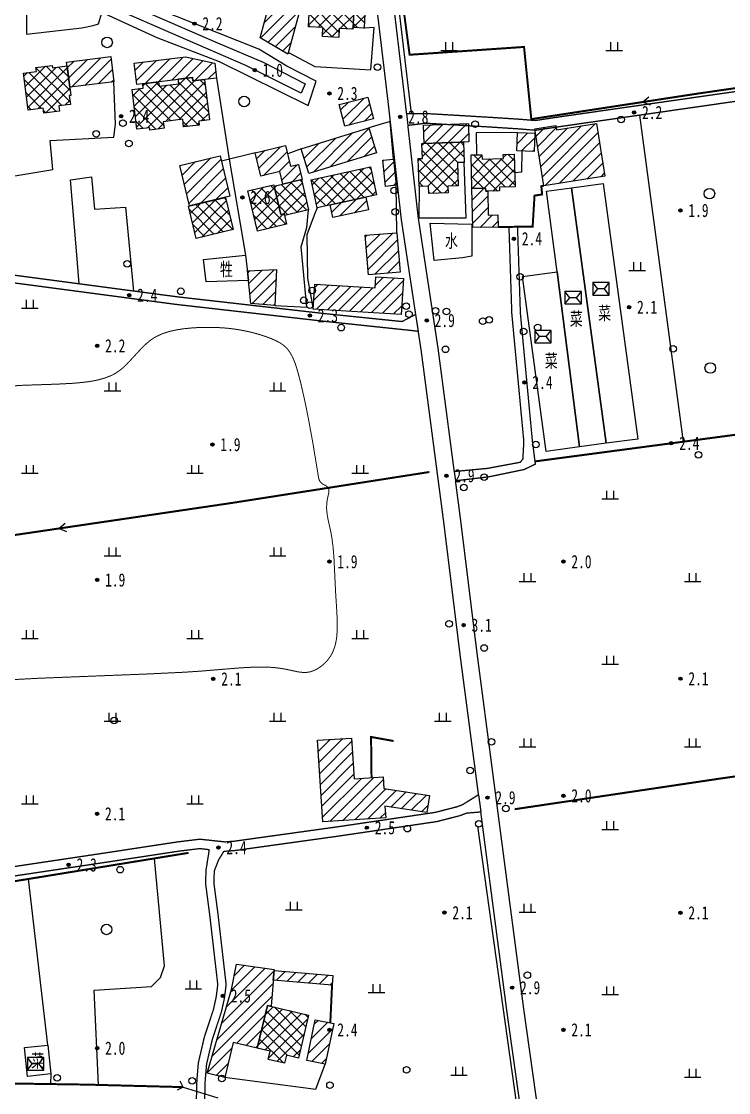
# Model space of a CAD drawing. Header units: metres. Extents: x 494039 to 619385, y 3351420 to 3402703.
# Drawn here: x 586684.4 to 586898.5, y 3394065.3 to 3394389.4 of the extents above; entities that cross this region are included whole.
import ezdxf
from ezdxf.enums import TextEntityAlignment as Align

# ---------------------------------------------------------------- set-up
doc = ezdxf.new("R2010")
doc.units = ezdxf.units.M
for name, pattern in [('2180', [0]), ('2430', [0]), ('2450', [0]), ('4410a', [0]), ('4430', [0]), ('8521', [0]), ('8522', [0]), ('9376', [0]), ('9610', [0])]:
    doc.linetypes.add(name, pattern=pattern)
for name, color, linetype in [('210100', 130, 'Continuous'), ('220200', 130, 'Continuous'), ('220900', 130, '2180'), ('261000', 141, 'Continuous'), ('261301', 141, 'Continuous'), ('310300', 8, 'Continuous'), ('310500', 8, 'Continuous'), ('330200', 8, 'Continuous'), ('330400', 8, 'Continuous'), ('380201', 8, '2430'), ('380202', 8, '2450'), ('420500', 8, 'Continuous'), ('440100', 8, 'Continuous'), ('440300', 8, '4430'), ('510301', 8, 'Continuous'), ('720100', 8, 'Continuous'), ('760201', 8, '8521'), ('760202', 8, '8522'), ('810100', 8, '9610'), ('810302', 8, 'Continuous'), ('810501', 8, 'Continuous'), ('810510', 8, 'Continuous')]:
    doc.layers.add(name, color=color, linetype=linetype)
doc.layers.add('710101', color=8, linetype='Continuous', lineweight=0)
pattern_1 = [(45, (0, 0), (-1.767766953, 1.767766953), []), (135, (0, 0), (-1.767766953, -1.767766953), [])]
pattern_2 = [(45, (0, 0), (-1.767766953, 1.767766953), [])]

# ---------------------------------------------------------------- blocks, each defined once
blk = doc.blocks.new('gc170')
at = {"linetype": 'Continuous'}
blk.add_circle((0, 0), 0.5, dxfattribs=at)
blk = doc.blocks.new('gu')
at = {"flags": 128}
for points in [[(3.75, 0), (-3.75, 0)], [(2.71, -0.6), (3.75, 0), (3.75, 0), (2.71, 0.6)]]:
    blk.add_lwpolyline(points, dxfattribs=at)
blk = doc.blocks.new('p_point')
for radius in [0.25, 0.2, 0.15, 0.1, 0.05]:
    blk.add_circle((0, 0), radius)
blk.add_point((0, 0))
blk = doc.blocks.new('vm')
at = {"linetype": 'Continuous'}
for p, q in [((1.25, 0), (-1.25, 0)), ((-0.5, 0), (-0.5, 1.3)), ((0.5, 1.3), (0.5, 0))]:
    blk.add_line(p, q, dxfattribs=at)
blk = doc.blocks.new('v1')
blk.add_circle((0, 0), 0.8)
blk = doc.blocks.new('mf')
for p, q in [((1.25, 0.95), (-1.25, 0.95)), ((-1.25, 0.95), (-1.25, -0.95)), ((0.5, 0), (-0.5, 0)), ((1.25, -0.95), (1.25, 0.95)), ((-1.25, -0.95), (1.25, -0.95))]:
    blk.add_line(p, q)
at = {"flags": 128}
for points in [[(-1.25, -0.95), (-0.5, 0), (-1.25, 0.95)], [(1.25, -0.95), (0.5, 0), (1.25, 0.95)]]:
    blk.add_lwpolyline(points, dxfattribs=at)
blk = doc.blocks.new('1-3&1-4')
at = {"layer": '310300', "linetype": 'Continuous'}
h = blk.add_hatch(dxfattribs=at)
h.set_pattern_fill('ANSI31', color=8, scale=20, style=0)
h.set_pattern_definition(pattern_2)
h.paths.add_polyline_path([(586765.102, 3394379.5157), (586756.727, 3394384.4827), (586759.354, 3394394.191), (586760.9978, 3394393.7462), (586761.2465, 3394400.0512), (586766.2265, 3394399.8547), (586765.9329, 3394392.4108), (586768.41, 3394391.7405)])
h = blk.add_hatch(dxfattribs=at)
h.set_pattern_fill('ANSI31', color=8, scale=20, style=0)
h.set_pattern_definition(pattern_2)
h.paths.add_polyline_path([(586698.0793, 3394377.1324), (586711.4572, 3394378.833), (586712.4265, 3394371.2076), (586699.0487, 3394369.507)])
h = blk.add_hatch(dxfattribs=at)
h.set_pattern_fill('ANSI31', color=8, scale=20, style=0)
h.set_pattern_definition(pattern_2)
h.paths.add_polyline_path([(586719.3696, 3394370.3427), (586718.5779, 3394376.7809), (586734.0792, 3394378.6872), (586742.9178, 3394376.7791), (586743.4697, 3394372.2911), (586736.3284, 3394371.4129), (586736.2054, 3394372.4131)])
h = blk.add_hatch(dxfattribs=at)
h.set_pattern_fill('ANSI31', color=8, scale=20, style=0)
h.set_pattern_definition(pattern_2)
h.paths.add_polyline_path([(586789.2685, 3394366.5438), (586790.976, 3394359.9928), (586782.3049, 3394357.7327), (586780.5974, 3394364.2836)])
h = blk.add_hatch(dxfattribs=at)
h.set_pattern_fill('ANSI31', color=8, scale=20, style=0)
h.set_pattern_definition(pattern_2)
h.paths.add_polyline_path([(586789.5686, 3394357.1894), (586791.8779, 3394349.6993), (586771.4521, 3394343.4018), (586769.1428, 3394350.892)])
h = blk.add_hatch(dxfattribs=at)
h.set_pattern_fill('ANSI31', color=8, scale=20, style=0)
h.set_pattern_definition(pattern_2)
h.paths.add_polyline_path([(586806.3214, 3394352.5027), (586806.1305, 3394358.0846), (586819.7156, 3394358.5494), (586819.9066, 3394352.9675)])
h = blk.add_hatch(dxfattribs=at)
h.set_pattern_fill('ANSI31', color=8, scale=20, style=0)
h.set_pattern_definition(pattern_2)
h.paths.add_polyline_path([(586839.8541, 3394355.6652), (586839.6654, 3394350.057), (586834.3782, 3394350.2349), (586834.5669, 3394355.8431)])
h = blk.add_hatch(dxfattribs=at)
h.set_pattern_fill('ANSI31', color=8, scale=20, style=0)
h.set_pattern_definition(pattern_2)
h.paths.add_polyline_path([(586842.5804, 3394339.7178), (586839.8921, 3394356.9464), (586846.2425, 3394357.9373), (586846.441, 3394356.6652), (586858.5178, 3394358.5497), (586861.0077, 3394342.5931)])
h = blk.add_hatch(dxfattribs=at)
h.set_pattern_fill('ANSI31', color=8, scale=20, style=0)
h.set_pattern_definition(pattern_2)
h.paths.add_polyline_path([(586763.5479, 3394340.236), (586762.6489, 3394344.0119), (586756.8572, 3394342.6328), (586755.1727, 3394349.7071), (586764.4091, 3394351.9064), (586765.9122, 3394345.594), (586768.3004, 3394346.1627), (586769.3809, 3394341.6249)])
h = blk.add_hatch(dxfattribs=at)
h.set_pattern_fill('ANSI31', color=8, scale=20, style=0)
h.set_pattern_definition(pattern_2)
h.paths.add_polyline_path([(586735.279, 3394333.5827), (586732.3313, 3394345.8587), (586744.5567, 3394348.7942), (586747.5044, 3394336.5183)])
h = blk.add_hatch(dxfattribs=at)
h.set_pattern_fill('ANSI31', color=8, scale=20, style=0)
h.set_pattern_definition(pattern_2)
h.paths.add_polyline_path([(586797.8353, 3394339.8387), (586794.6005, 3394339.5064), (586793.7856, 3394347.4399), (586797.0203, 3394347.7722)])
h = blk.add_hatch(dxfattribs=at)
h.set_pattern_fill('ANSI31', color=8, scale=20, style=0)
h.set_pattern_definition(pattern_2)
h.paths.add_polyline_path([(586788.7082, 3394336.2532), (586789.5244, 3394332.466), (586778.7404, 3394330.1417), (586777.9241, 3394333.9289)])
h = blk.add_hatch(dxfattribs=at)
h.set_pattern_fill('ANSI31', color=8, scale=20, style=0)
h.set_pattern_definition(pattern_2)
h.paths.add_polyline_path([(586824.9463, 3394338.9501), (586824.9685, 3394338.0231), (586825.5873, 3394338.038), (586825.7601, 3394330.8429), (586828.6838, 3394330.9131), (586828.7724, 3394327.2246), (586821.0883, 3394327.04), (586820.8045, 3394338.8506)])
h = blk.add_hatch(dxfattribs=at)
h.set_pattern_fill('ANSI31', color=8, scale=20, style=0)
h.set_pattern_definition(pattern_2)
h.paths.add_polyline_path([(586799.0688, 3394313.5669), (586789.4815, 3394312.7915), (586788.5156, 3394324.7343), (586798.1029, 3394325.5098)])
h = blk.add_hatch(dxfattribs=at)
h.set_pattern_fill('ANSI31', color=8, scale=20, style=0)
h.set_pattern_definition(pattern_2)
h.paths.add_polyline_path([(586752.8179, 3394313.914), (586761.5995, 3394314.3322), (586761.133, 3394303.4588), (586753.884, 3394304.0679)])
h = blk.add_hatch(dxfattribs=at)
h.set_pattern_fill('ANSI31', color=8, scale=20, style=0)
h.set_pattern_definition(pattern_2)
h.paths.add_polyline_path([(586772.7657, 3394302.372), (586773.2167, 3394309.881), (586791.4656, 3394308.785), (586791.6668, 3394312.1343), (586800.0581, 3394311.6303), (586799.4059, 3394300.772)])
h = blk.add_hatch(dxfattribs=at)
h.set_pattern_fill('ANSI31', color=8, scale=20, style=0)
h.set_pattern_definition(pattern_2)
h.paths.add_polyline_path([(586774.0663, 3394171.8938), (586784.3486, 3394172.5506), (586785.1366, 3394160.2129), (586793.915, 3394160.7736), (586794.1385, 3394157.2752), (586807.9546, 3394155.1847), (586807.1671, 3394149.9803), (586794.4818, 3394151.8997), (586794.7062, 3394148.3872), (586775.6456, 3394147.1698)])
h = blk.add_hatch(dxfattribs=at)
h.set_pattern_fill('ANSI31', color=8, scale=20, style=0)
h.set_pattern_definition(pattern_2)
h.paths.add_polyline_path([(586758.8803, 3394091.6569), (586755.8034, 3394078.6931), (586748.5319, 3394080.4189), (586746.0229, 3394069.8478), (586740.6079, 3394071.133), (586748.0462, 3394096.4823), (586749.5624, 3394104.1164), (586760.9366, 3394102.5246), (586759.9989, 3394091.3914)])
h = blk.add_hatch(dxfattribs=at)
h.set_pattern_fill('ANSI31', color=8, scale=20, style=0)
h.set_pattern_definition(pattern_2)
h.paths.add_polyline_path([(586760.9099, 3394102.2085), (586778.7086, 3394100.7094), (586778.459, 3394097.7464), (586760.6604, 3394099.2455)])
h = blk.add_hatch(dxfattribs=at)
h.set_pattern_fill('ANSI31', color=8, scale=20, style=0)
h.set_pattern_definition(pattern_2)
h.paths.add_polyline_path([(586776.4154, 3394073.8545), (586770.7817, 3394075.0133), (586773.3119, 3394087.3148), (586778.9457, 3394086.156)])
at = {"layer": '310500', "linetype": 'Continuous'}
h = blk.add_hatch(dxfattribs=at)
h.set_pattern_fill('ANSI37', color=8, scale=20, style=0)
h.set_pattern_definition(pattern_1)
h.paths.add_polyline_path([(586780.6158, 3394387.3324), (586780.4648, 3394384.5612), (586775.5244, 3394384.8304), (586775.6754, 3394387.6016), (586771.295, 3394387.8402), (586771.8514, 3394398.0517), (586775.4415, 3394397.8561), (586775.5225, 3394399.3425), (586781.4476, 3394399.0196), (586781.3568, 3394397.3538), (586785.3241, 3394397.1376), (586784.7774, 3394387.1056)])
h = blk.add_hatch(dxfattribs=at)
h.set_pattern_fill('ANSI37', color=8, scale=20, style=0)
h.set_pattern_definition(pattern_1)
h.paths.add_polyline_path([(586785.3059, 3394396.8043), (586788.6287, 3394396.6233), (586788.1267, 3394387.4099), (586784.8039, 3394387.591)])
h = blk.add_hatch(dxfattribs=at)
h.set_pattern_fill('ANSI37', color=8, scale=20, style=0)
h.set_pattern_definition(pattern_1)
h.paths.add_polyline_path([(586699.3602, 3394367.0568), (586698.8951, 3394366.9977), (586699.2322, 3394364.346), (586695.7683, 3394363.9057), (586695.972, 3394362.3032), (586691.1906, 3394361.6954), (586691.0041, 3394363.1626), (586686.4606, 3394362.585), (586685.0329, 3394373.8159), (586688.94, 3394374.3125), (586688.7895, 3394375.4966), (586693.6784, 3394376.118), (586693.77, 3394375.3972), (586698.2279, 3394375.9639)])
h = blk.add_hatch(dxfattribs=at)
h.set_pattern_fill('ANSI37', color=8, scale=20, style=0)
h.set_pattern_definition(pattern_1)
h.paths.add_polyline_path([(586721.2778, 3394369.2641), (586721.1187, 3394370.5578), (586725.9527, 3394371.1523), (586726.1118, 3394369.8586), (586732.0692, 3394370.5912), (586731.8925, 3394372.0274), (586736.1879, 3394372.5556), (586736.3284, 3394371.4129), (586739.8418, 3394371.845), (586741.341, 3394359.6546), (586738.0777, 3394359.2533), (586738.2232, 3394358.0703), (586733.5211, 3394357.492), (586733.236, 3394359.8102), (586727.3714, 3394359.089), (586727.6166, 3394357.0955), (586723.3306, 3394356.5685), (586723.2423, 3394357.2858), (586719.3971, 3394356.8129), (586717.9167, 3394368.8508)])
h = blk.add_hatch(dxfattribs=at)
h.set_pattern_fill('ANSI37', color=8, scale=20, style=0)
h.set_pattern_definition(pattern_1)
h.paths.add_polyline_path([(586818.2612, 3394352.9112), (586818.4714, 3394346.7659), (586816.4225, 3394346.6958), (586816.6611, 3394339.7208), (586813.548, 3394339.6143), (586813.6175, 3394337.581), (586807.7432, 3394337.38), (586807.6683, 3394339.5702), (586804.8355, 3394339.4733), (586804.5467, 3394347.9131), (586805.8271, 3394347.9569), (586805.6724, 3394352.4805)])
h = blk.add_hatch(dxfattribs=at)
h.set_pattern_fill('ANSI37', color=8, scale=20, style=0)
h.set_pattern_definition(pattern_1)
h.paths.add_polyline_path([(586823.8216, 3394349.1136), (586823.8535, 3394347.7873), (586830.3144, 3394347.9425), (586830.2843, 3394349.1934), (586833.6137, 3394349.2733), (586833.851, 3394339.3977), (586829.1138, 3394339.2839), (586829.1417, 3394338.1233), (586824.9685, 3394338.0231), (586824.9463, 3394338.9501), (586820.8045, 3394338.8506), (586820.5599, 3394349.0352)])
h = blk.add_hatch(dxfattribs=at)
h.set_pattern_fill('ANSI37', color=8, scale=20, style=0)
h.set_pattern_definition(pattern_1)
h.paths.add_polyline_path([(586773.946, 3394333.0715), (586772.1227, 3394341.531), (586790.078, 3394345.4009), (586791.9013, 3394336.9414)])
h = blk.add_hatch(dxfattribs=at)
h.set_pattern_fill('ANSI37', color=8, scale=20, style=0)
h.set_pattern_definition(pattern_1)
h.paths.add_polyline_path([(586755.8761, 3394326.014), (586752.981, 3394338.1726), (586760.8051, 3394340.0357), (586762.9558, 3394331.0033), (586763.9471, 3394331.2394), (586764.6915, 3394328.1131)])
h = blk.add_hatch(dxfattribs=at)
h.set_pattern_fill('ANSI37', color=8, scale=20, style=0)
h.set_pattern_definition(pattern_1)
h.paths.add_polyline_path([(586760.9071, 3394339.6072), (586769.18, 3394341.5771), (586771.3592, 3394332.4253), (586764.0776, 3394330.6915), (586763.9471, 3394331.2394), (586762.9558, 3394331.0033)])
h = blk.add_hatch(dxfattribs=at)
h.set_pattern_fill('ANSI37', color=8, scale=20, style=0)
h.set_pattern_definition(pattern_1)
h.paths.add_polyline_path([(586737.3423, 3394323.7822), (586735.0048, 3394333.5169), (586746.182, 3394336.2007), (586748.5195, 3394326.466)])
h = blk.add_hatch(dxfattribs=at)
h.set_pattern_fill('ANSI37', color=8, scale=20, style=0)
h.set_pattern_definition(pattern_1)
h.paths.add_polyline_path([(586771.3423, 3394088.6991), (586768.2631, 3394075.7255), (586764.6165, 3394076.591), (586764.0359, 3394074.145), (586759.1278, 3394075.3099), (586759.7107, 3394077.7657), (586755.8034, 3394078.6931), (586758.8803, 3394091.6569)])
at = {"layer": '210100', "color": 141, "linetype": 'Continuous', "flags": 128}
blk.add_lwpolyline([(586712.5467, 3394396.565), (586743.8053, 3394383.0009), (586757.6313, 3394377.095), (586770.3293, 3394370.5477), (586769.0797, 3394367.7666), (586752.3026, 3394376.0591), (586731.8947, 3394384.9377), (586705.258, 3394396.7217)], dxfattribs=at)
at = {"layer": '220200', "color": 141, "linetype": 'Continuous', "const_width": 0.6, "flags": 128}
for points in [[(586986.2153, 3394468.8044), (586935.7761, 3394466.1656), (586935.4152, 3394467.2699), (586901.101, 3394462.0453), (586868.533, 3394457.974), (586831.6288, 3394452.8529), (586792.9299, 3394447.2035), (586801.9334, 3394379.3484), (586836.5721, 3394381.7162), (586838.782, 3394359.8741), (586888.9199, 3394367.5607), (586940.5758, 3394375.0655), (586996.2717, 3394383.0744)], [(586807.9192, 3394253.0767), (586748.1738, 3394243.7183), (586669.4096, 3394232.091), (586582.5799, 3394219.3428), (586573.8497, 3394217.9888), (586570.8367, 3394216.4315), (586495.6121, 3394205.2203)], [(586833.726, 3394151.0193), (586894.055, 3394160.0169), (587023.6185, 3394178.7493)], [(586529.4843, 3394105.8028), (586566.1211, 3394111.2182), (586658.8253, 3394125.3912), (586735.0058, 3394137.8198)], [(586516.7115, 3394035.3716), (586520.7204, 3394032.0768), (586524.9477, 3394031.16), (586532.6776, 3394031.4276), (586547.1479, 3394034.5243), (586554.982, 3394038.1394), (586563.2795, 3394044.741), (586573.6625, 3394058.208), (586582.0444, 3394068.6003), (586583.9923, 3394069.6335), (586586.9934, 3394069.73), (586644.9478, 3394068.5476), (586704.029, 3394067.6809), (586733.3777, 3394066.9202)]]:
    blk.add_lwpolyline(points, dxfattribs=at)
at = {"layer": '220900', "color": 141, "linetype": 'Continuous'}
for q in [(586732.4438, 3394068.6888), (586731.6091, 3394065.9863)]:
    blk.add_line((586733.3777, 3394066.9202), q, dxfattribs=at)
at = {"layer": '220900', "color": 141, "linetype": '2180', "elevation": 2.5616, "flags": 128}
blk.add_lwpolyline([(586733.3777, 3394066.9202), (586743.9141, 3394063.6657)], dxfattribs=at)
at = {"layer": '261000', "color": 141, "linetype": 'Continuous', "flags": 128}
blk.add_lwpolyline([(586808.117, 3394328.4235), (586820.7678, 3394328.0942), (586820.7596, 3394318.3702), (586817.9629, 3394317.8608), (586809.3593, 3394317.0532)], close=True, dxfattribs=at)
at = {"layer": '310300', "color": 8, "linetype": 'Continuous', "flags": 128}
for points in [[(586765.102, 3394379.5157), (586756.727, 3394384.4827), (586759.354, 3394394.191), (586760.9978, 3394393.7462), (586761.2465, 3394400.0512), (586766.2265, 3394399.8547), (586765.9329, 3394392.4108), (586768.41, 3394391.7405)], [(586698.0793, 3394377.1324), (586711.4572, 3394378.833), (586712.4265, 3394371.2076), (586699.0487, 3394369.507)], [(586719.3696, 3394370.3427), (586718.5779, 3394376.7809), (586734.0792, 3394378.6872), (586742.9178, 3394376.7791), (586743.4697, 3394372.2911), (586736.3284, 3394371.4129), (586736.2054, 3394372.4131)], [(586842.5804, 3394339.7178), (586839.8921, 3394356.9464), (586846.2425, 3394357.9373), (586846.441, 3394356.6652), (586858.5178, 3394358.5497), (586861.0077, 3394342.5931)], [(586763.5479, 3394340.236), (586762.6489, 3394344.0119), (586756.8572, 3394342.6328), (586755.1727, 3394349.7071), (586764.4091, 3394351.9064), (586765.9122, 3394345.594), (586768.3004, 3394346.1627), (586769.3809, 3394341.6249)], [(586735.279, 3394333.5827), (586732.3313, 3394345.8587), (586744.5567, 3394348.7942), (586747.5044, 3394336.5183)], [(586797.8353, 3394339.8387), (586794.6005, 3394339.5064), (586793.7856, 3394347.4399), (586797.0203, 3394347.7722)], [(586788.7082, 3394336.2532), (586789.5244, 3394332.466), (586778.7404, 3394330.1417), (586777.9241, 3394333.9289)], [(586799.0688, 3394313.5669), (586789.4815, 3394312.7915), (586788.5156, 3394324.7343), (586798.1029, 3394325.5098)], [(586752.8179, 3394313.914), (586761.5995, 3394314.3322), (586761.133, 3394303.4588), (586753.884, 3394304.0679)], [(586772.7657, 3394302.372), (586773.2167, 3394309.881), (586791.4656, 3394308.785), (586791.6668, 3394312.1343), (586800.0581, 3394311.6303), (586799.4059, 3394300.772)], [(586758.8803, 3394091.6569), (586755.8034, 3394078.6931), (586748.5319, 3394080.4189), (586746.0229, 3394069.8478), (586740.6079, 3394071.133), (586748.0462, 3394096.4823), (586749.5624, 3394104.1164), (586760.9366, 3394102.5246), (586759.9989, 3394091.3914)], [(586760.9099, 3394102.2085), (586778.7086, 3394100.7094), (586778.459, 3394097.7464), (586760.6604, 3394099.2455)]]:
    blk.add_lwpolyline(points, close=True, dxfattribs=at)
for points, elevation in [([(586789.2685, 3394366.5438), (586790.976, 3394359.9928), (586782.3049, 3394357.7327), (586780.5974, 3394364.2836)], 5.1599), ([(586789.5686, 3394357.1894), (586791.8779, 3394349.6993), (586771.4521, 3394343.4018), (586769.1428, 3394350.892)], 5.3385), ([(586806.3214, 3394352.5027), (586806.1305, 3394358.0846), (586819.7156, 3394358.5494), (586819.9066, 3394352.9675)], 5.3647), ([(586839.8541, 3394355.6652), (586839.6654, 3394350.057), (586834.3782, 3394350.2349), (586834.5669, 3394355.8431)], 5.6147), ([(586824.9463, 3394338.9501), (586824.9685, 3394338.0231), (586825.5873, 3394338.038), (586825.7601, 3394330.8429), (586828.6838, 3394330.9131), (586828.7724, 3394327.2246), (586821.0883, 3394327.04), (586820.8045, 3394338.8506)], 6.0077), ([(586774.0663, 3394171.8938), (586784.3486, 3394172.5506), (586785.1366, 3394160.2129), (586793.915, 3394160.7736), (586794.1385, 3394157.2752), (586807.9546, 3394155.1847), (586807.1671, 3394149.9803), (586794.4818, 3394151.8997), (586794.7062, 3394148.3872), (586775.6456, 3394147.1698)], 5.5726), ([(586776.4154, 3394073.8545), (586770.7817, 3394075.0133), (586773.3119, 3394087.3148), (586778.9457, 3394086.156)], 5.6797)]:
    blk.add_lwpolyline(points, close=True, dxfattribs=dict(at, elevation=elevation))
at = {"layer": '310500', "color": 8, "linetype": 'Continuous', "flags": 128}
for points in [[(586780.6158, 3394387.3324), (586780.4648, 3394384.5612), (586775.5244, 3394384.8304), (586775.6754, 3394387.6016), (586771.295, 3394387.8402), (586771.8514, 3394398.0517), (586775.4415, 3394397.8561), (586775.5225, 3394399.3425), (586781.4476, 3394399.0196), (586781.3568, 3394397.3538), (586785.3241, 3394397.1376), (586784.7774, 3394387.1056)], [(586785.3059, 3394396.8043), (586788.6287, 3394396.6233), (586788.1267, 3394387.4099), (586784.8039, 3394387.591)], [(586699.3602, 3394367.0568), (586698.8951, 3394366.9977), (586699.2322, 3394364.346), (586695.7683, 3394363.9057), (586695.972, 3394362.3032), (586691.1906, 3394361.6954), (586691.0041, 3394363.1626), (586686.4606, 3394362.585), (586685.0329, 3394373.8159), (586688.94, 3394374.3125), (586688.7895, 3394375.4966), (586693.6784, 3394376.118), (586693.77, 3394375.3972), (586698.2279, 3394375.9639)], [(586721.2778, 3394369.2641), (586721.1187, 3394370.5578), (586725.9527, 3394371.1523), (586726.1118, 3394369.8586), (586732.0692, 3394370.5912), (586731.8925, 3394372.0274), (586736.1879, 3394372.5556), (586736.3284, 3394371.4129), (586739.8418, 3394371.845), (586741.341, 3394359.6546), (586738.0777, 3394359.2533), (586738.2232, 3394358.0703), (586733.5211, 3394357.492), (586733.236, 3394359.8102), (586727.3714, 3394359.089), (586727.6166, 3394357.0955), (586723.3306, 3394356.5685), (586723.2423, 3394357.2858), (586719.3971, 3394356.8129), (586717.9167, 3394368.8508)], [(586818.2612, 3394352.9112), (586818.4714, 3394346.7659), (586816.4225, 3394346.6958), (586816.6611, 3394339.7208), (586813.548, 3394339.6143), (586813.6175, 3394337.581), (586807.7432, 3394337.38), (586807.6683, 3394339.5702), (586804.8355, 3394339.4733), (586804.5467, 3394347.9131), (586805.8271, 3394347.9569), (586805.6724, 3394352.4805)], [(586760.9071, 3394339.6072), (586769.18, 3394341.5771), (586771.3592, 3394332.4253), (586764.0776, 3394330.6915), (586763.9471, 3394331.2394), (586762.9558, 3394331.0033)], [(586737.3423, 3394323.7822), (586735.0048, 3394333.5169), (586746.182, 3394336.2007), (586748.5195, 3394326.466)], [(586771.3423, 3394088.6991), (586768.2631, 3394075.7255), (586764.6165, 3394076.591), (586764.0359, 3394074.145), (586759.1278, 3394075.3099), (586759.7107, 3394077.7657), (586755.8034, 3394078.6931), (586758.8803, 3394091.6569)]]:
    blk.add_lwpolyline(points, close=True, dxfattribs=at)
for points, elevation in [([(586823.8216, 3394349.1136), (586823.8535, 3394347.7873), (586830.3144, 3394347.9425), (586830.2843, 3394349.1934), (586833.6137, 3394349.2733), (586833.851, 3394339.3977), (586829.1138, 3394339.2839), (586829.1417, 3394338.1233), (586824.9685, 3394338.0231), (586824.9463, 3394338.9501), (586820.8045, 3394338.8506), (586820.5599, 3394349.0352)], 10.11), ([(586773.946, 3394333.0715), (586772.1227, 3394341.531), (586790.078, 3394345.4009), (586791.9013, 3394336.9414)], 11.7175), ([(586755.8761, 3394326.014), (586752.981, 3394338.1726), (586760.8051, 3394340.0357), (586762.9558, 3394331.0033), (586763.9471, 3394331.2394), (586764.6915, 3394328.1131)], 13.2133)]:
    blk.add_lwpolyline(points, close=True, dxfattribs=dict(at, elevation=elevation))
at = {"layer": '330200', "color": 8, "linetype": 'Continuous', "flags": 128}
blk.add_lwpolyline([(586753.1253, 3394311.0746), (586740.2969, 3394310.6275), (586739.5693, 3394317.3477), (586752.2969, 3394318.7258)], close=True, dxfattribs=at)
at = {"layer": '330400', "color": 8, "linetype": 'Continuous', "flags": 128}
for points in [[(586861.4909, 3394261.7676), (586850.9145, 3394339.1253), (586860.5655, 3394340.4329), (586871.0478, 3394263.0624)], [(586850.9145, 3394339.1253), (586861.4909, 3394261.7676), (586853.3256, 3394260.6613), (586846.6366, 3394313.6968), (586843.3307, 3394338.0978)], [(586853.3256, 3394260.6613), (586843.2967, 3394259.3026), (586836.1203, 3394312.272), (586846.6366, 3394313.6968)]]:
    blk.add_lwpolyline(points, close=True, dxfattribs=at)
at = {"layer": '330400', "color": 8, "linetype": 'Continuous', "elevation": 3.4248, "flags": 128}
blk.add_lwpolyline([(586686.2641, 3394070.1716), (586685.298, 3394078.862), (586692.3628, 3394079.6474), (586693.329, 3394070.957)], close=True, dxfattribs=at)
at = {"layer": '380201', "color": 8, "linetype": '2430', "const_width": 0.6, "flags": 128}
blk.add_lwpolyline([(586828.7724, 3394327.2246), (586839.1845, 3394327.3417), (586839.7534, 3394336.7159), (586842.0515, 3394337.085), (586841.8161, 3394339.5833), (586842.5804, 3394339.7178)], dxfattribs=at)
for points, elevation in [([(586797.0899, 3394171.671), (586790.2654, 3394172.8895), (586790.4076, 3394160.5495)], 4.175), ([(586777.9219, 3394086.3666), (586778.459, 3394097.7464)], 5.6631)]:
    blk.add_lwpolyline(points, dxfattribs=dict(at, elevation=elevation))
at = {"layer": '380202', "color": 8, "linetype": '2450', "flags": 128}
for points in [[(586765.2317, 3394379.9951), (586773.2659, 3394375.8084), (586790.2051, 3394374.7806), (586791.2323, 3394387.5621), (586788.1267, 3394387.4099)], [(586680.3593, 3394349.434), (586681.7735, 3394342.6594), (586693.8935, 3394344.6685), (586693.1376, 3394353.4144), (586712.3554, 3394354.4222), (586712.892, 3394358.3305), (586712.4265, 3394371.2076)], [(586797.0203, 3394347.7722), (586796.0113, 3394359.1676), (586789.5686, 3394357.1894)], [(586834.5669, 3394355.8431), (586822.0557, 3394355.7358), (586822.1526, 3394349.0735)], [(586755.1727, 3394349.7071), (586744.9452, 3394347.1763)], [(586769.1428, 3394350.892), (586765.0248, 3394349.3206)], [(586833.7461, 3394343.7631), (586835.9211, 3394343.9098), (586836.026, 3394350.1794)], [(586804.8355, 3394339.4733), (586804.692, 3394330.0228), (586819.089, 3394329.9502), (586818.4714, 3394346.7659)], [(586798.1029, 3394325.5098), (586797.8353, 3394339.8387)], [(586773.946, 3394333.0715), (586772.9903, 3394330.7614), (586770.8608, 3394324.8414), (586771.0655, 3394311.7515), (586772.7657, 3394302.372)], [(586761.133, 3394303.4588), (586770.7715, 3394302.9403), (586769.0694, 3394321.2108), (586770.8268, 3394327.0665), (586771.3592, 3394332.4253)], [(586745.8583, 3394069.8869), (586773.5796, 3394066.2999), (586776.4154, 3394073.8545)]]:
    blk.add_lwpolyline(points, dxfattribs=at)
for points, elevation in [([(586747.2645, 3394347.7502), (586752.2969, 3394318.7258)], 5.2218), ([(586692.3628, 3394079.6474), (586686.5921, 3394129.9213)], 3.6927)]:
    blk.add_lwpolyline(points, dxfattribs=dict(at, elevation=elevation))
at = {"layer": '420500', "color": 8, "linetype": 'Continuous', "const_width": 0.4, "flags": 128}
for points in [[(586707.3515, 3394467.686), (586774.5778, 3394470.8387), (586776.284, 3394470.1691), (586780.6874, 3394466.0157), (586782.8076, 3394462.9569), (586784.0201, 3394459.8607), (586785.0652, 3394448.3191), (586790.4773, 3394406.4094), (586795.4062, 3394365.1236), (586799.4264, 3394329.4344), (586803.7656, 3394300.7777)], [(586813.6321, 3394463.7368), (586809.2896, 3394459.0106), (586804.1675, 3394455.1989), (586790.7531, 3394449.6504), (586790.2833, 3394448.1657), (586795.5935, 3394407.0451), (586800.9988, 3394361.5325)], [(586801.3997, 3394357.9738), (586804.5385, 3394330.1091), (586810.5627, 3394290.3245), (586815.4381, 3394253.2283)], [(586804.5425, 3394295.6474), (586805.4578, 3394289.6026), (586812.2093, 3394238.2315), (586817.2265, 3394197.5889), (586822.7726, 3394155.3917)], [(586815.8067, 3394250.4236), (586817.3234, 3394238.8832), (586822.3406, 3394198.2407), (586836.4944, 3394090.403), (586844.5329, 3394033.3108), (586850.4926, 3393987.0552)], [(586823.4564, 3394150.1855), (586831.3859, 3394089.7085), (586839.4235, 3394032.622), (586845.7661, 3393986.6331)]]:
    blk.add_lwpolyline(points, dxfattribs=at)
at = {"layer": '440100', "color": 8, "linetype": '4410a', "const_width": 0.4, "flags": 128}
for points in [[(586800.9988, 3394361.5325), (586806.9104, 3394361.5672), (586826.5134, 3394360.4061), (586835.4652, 3394359.8252), (586839.9663, 3394359.4462), (586846.9539, 3394360.5027), (586905.1697, 3394368.8749), (586964.9265, 3394377.3461), (586998.4698, 3394382.516)], [(586530.102, 3394334.5053), (586531.9283, 3394333.4995), (586538.3807, 3394331.7907), (586574.1476, 3394326.6003), (586677.6786, 3394313.2504), (586731.5662, 3394306.0985), (586776.236, 3394301.0121), (586799.6387, 3394298.6112), (586803.7656, 3394300.7777)], [(586815.4381, 3394253.2283), (586825.4583, 3394254.1673), (586835.4591, 3394256.0244), (586836.2215, 3394257.0348), (586836.5145, 3394262.3091), (586832.8803, 3394300.9406), (586832.0139, 3394327.2611)], [(586557.5957, 3394114.8052), (586611.7905, 3394123.3685), (586661.2867, 3394130.5326), (586709.675, 3394137.7759), (586731.7668, 3394141.1432), (586738.4423, 3394141.9487), (586746.0775, 3394141.1261), (586748.8663, 3394141.345), (586779.8153, 3394145.6534), (586809.6426, 3394150.0559), (586816.2876, 3394151.7617), (586817.947, 3394152.3852), (586822.7726, 3394155.3917)], [(586741.2832, 3394138.7799), (586740.2835, 3394132.5578), (586740.1723, 3394128.4964), (586741.4524, 3394118.7213), (586743.8538, 3394097.9401), (586743.3837, 3394094.2399), (586742.5611, 3394090.464), (586739.765, 3394081.9908), (586737.9704, 3394074.2499), (586737.5273, 3394068.9158), (586737.3281, 3394061.0735), (586739.1296, 3394050.2539), (586741.0217, 3394044.6939), (586742.2695, 3394038.7837), (586743.1025, 3394018.7148)]]:
    blk.add_lwpolyline(points, dxfattribs=at)
at = {"layer": '440100', "color": 8, "linetype": 'Continuous', "const_width": 0.4, "flags": 128}
for points in [[(586801.3997, 3394357.9738), (586806.8322, 3394358.6344), (586826.3318, 3394357.4794), (586835.2472, 3394356.9009), (586840.0638, 3394356.4953), (586847.3818, 3394357.6018), (586905.5842, 3394365.9721), (586965.3556, 3394374.4453), (586998.8317, 3394379.6049)], [(586528.5178, 3394332.7263), (586531.0578, 3394331.3274), (586537.9151, 3394329.5114), (586573.8325, 3394324.2992), (586677.377, 3394310.9475), (586731.282, 3394303.7933), (586775.9825, 3394298.7034), (586803.2522, 3394295.822), (586804.5425, 3394295.6474)], [(586815.8067, 3394250.4236), (586825.8169, 3394251.5949), (586836.6343, 3394253.8347), (586840.0015, 3394255.4702), (586839.1161, 3394262.3611), (586835.471, 3394301.1034), (586834.609, 3394327.2902)], [(586745.7119, 3394138.3258), (586746.0457, 3394138.292), (586749.1717, 3394138.5375), (586780.216, 3394142.8591), (586810.2012, 3394147.2849), (586817.1374, 3394149.0654), (586819.2021, 3394149.8413), (586823.4564, 3394150.1855)], [(586558.0363, 3394112.0169), (586612.213, 3394120.5773), (586661.6978, 3394127.7399), (586710.0967, 3394134.9847), (586732.1487, 3394138.346), (586738.45, 3394139.1063), (586741.2832, 3394138.7799)], [(586745.612, 3394018.9182), (586744.7744, 3394039.0979), (586743.452, 3394045.3614), (586741.5775, 3394050.8698), (586739.8492, 3394061.2498), (586740.0404, 3394068.7796), (586740.4624, 3394073.8596), (586742.1899, 3394081.3111), (586744.9913, 3394089.8003), (586745.8655, 3394093.8128), (586746.388, 3394097.9258), (586743.9493, 3394119.029), (586742.6926, 3394128.6261), (586742.7938, 3394132.3228), (586744.1058, 3394135.6867), (586745.7119, 3394138.3258)]]:
    blk.add_lwpolyline(points, dxfattribs=at)
at = {"layer": '440300', "color": 8, "linetype": '4430', "const_width": 0.6, "flags": 128}
blk.add_lwpolyline([(586839.8963, 3394256.2895), (586898.3022, 3394264.0419), (586982.5482, 3394275.8109), (586993.3084, 3394276.8837), (587013.1593, 3394280.0784)], dxfattribs=at)
at = {"layer": '710101', "color": 8, "linetype": 'Continuous', "const_width": 0.3, "elevation": 2, "flags": 128}
blk.add_lwpolyline([(586680.4513, 3394279.0501), (586684.8758, 3394279.3225), (586695.1513, 3394279.667), (586700.2009, 3394279.9339), (586703.0304, 3394280.1939), (586704.423, 3394280.3694), (586705.797, 3394280.5838), (586707.8148, 3394280.9964), (586709.7673, 3394281.5482), (586711.6349, 3394282.282), (586712.8204, 3394282.8989), (586714.0974, 3394283.7509), (586715.2265, 3394284.682), (586716.5242, 3394285.9252), (586720.0713, 3394289.7649), (586720.9188, 3394290.6542), (586722.2289, 3394291.9187), (586723.373, 3394292.8759), (586724.3346, 3394293.5548), (586725.1182, 3394294.0202), (586726.7656, 3394294.7977), (586728.5003, 3394295.4046), (586729.3942, 3394295.6547), (586731.2245, 3394296.0651), (586733.5743, 3394296.4373), (586736.4549, 3394296.718), (586739.3713, 3394296.8507), (586742.2952, 3394296.853), (586745.1991, 3394296.7268), (586747.5823, 3394296.5142), (586750.6002, 3394296.0775), (586753.3339, 3394295.5215), (586754.6889, 3394295.189), (586756.0391, 3394294.8181), (586758.2845, 3394294.1064), (586760.047, 3394293.4516), (586761.5825, 3394292.7688), (586762.7003, 3394292.1577), (586763.6331, 3394291.5274), (586764.3852, 3394290.8908), (586764.9535, 3394290.2892), (586765.5945, 3394289.4424), (586766.1527, 3394288.5225), (586766.4853, 3394287.8758), (586767.0713, 3394286.5196), (586767.393, 3394285.6401), (586768.0123, 3394283.6571), (586768.9369, 3394280.1527), (586770.0319, 3394275.4047), (586770.6486, 3394272.4675), (586771.3447, 3394268.9517), (586772.6449, 3394261.8694), (586774.3978, 3394251.217), (586774.6205, 3394250.5781), (586774.7573, 3394250.3119), (586775.0753, 3394249.8824), (586775.4462, 3394249.565), (586776.689, 3394248.8496), (586777.1165, 3394248.5356), (586777.4047, 3394248.1446), (586777.5234, 3394247.7063), (586777.509, 3394247.0106), (586777.0309, 3394244.847), (586776.8436, 3394243.5148), (586776.8034, 3394242.232), (586776.8428, 3394241.3991), (586777.0422, 3394239.7751), (586777.2257, 3394238.781), (586778.0572, 3394235.062), (586778.3743, 3394233.3384), (586778.733, 3394230.633), (586779.032, 3394227.1071), (586779.5281, 3394216.6917), (586779.9295, 3394210.3122), (586780.0487, 3394207.0404), (586780.0368, 3394205.6035), (586779.9045, 3394203.4811), (586779.7724, 3394202.4395), (586779.5105, 3394201.0766), (586779.1312, 3394199.7494), (586778.6098, 3394198.4657), (586778.0183, 3394197.3917), (586777.0941, 3394196.1315), (586775.9929, 3394194.9828), (586775.1802, 3394194.2992), (586773.8692, 3394193.4308), (586772.9477, 3394192.9784), (586771.9984, 3394192.6469), (586771.3543, 3394192.5024), (586770.662, 3394192.4205), (586769.5419, 3394192.4222), (586768.1247, 3394192.5961), (586764.2476, 3394193.4359), (586761.675, 3394193.8235), (586759.6198, 3394193.9861), (586758.0798, 3394194.0418), (586755.0023, 3394194.0255), (586750.9032, 3394193.8237), (586738.627, 3394192.8068), (586733.6083, 3394192.4767), (586722.3282, 3394191.9406), (586689.7134, 3394190.6569), (586680.8463, 3394190.1894)], dxfattribs=at)
at = {"layer": '760201', "color": 8, "linetype": '8521', "flags": 128}
blk.add_lwpolyline([(586984.1993, 3394475.0806), (586931.0914, 3394474.4987), (586859.5517, 3394470.8513), (586856.2203, 3394470.2247), (586855.2005, 3394469.5184), (586854.0453, 3394467.8626), (586852.7691, 3394464.0692), (586850.5976, 3394460.9704), (586848.2305, 3394459.0199), (586845.0677, 3394457.701), (586798.181, 3394450.7016), (586793.961, 3394449.584), (586792.4219, 3394448.7515), (586791.6129, 3394447.1799), (586791.5717, 3394443.9618), (586798.0633, 3394398.1451), (586802.4471, 3394361.541)], dxfattribs=at)
at = {"layer": '760202', "color": 8, "linetype": '8522', "flags": 128}
blk.add_lwpolyline([(586485.3141, 3394378.6419), (586485.7031, 3394380.8042), (586487.8723, 3394382.2483), (586492.8248, 3394384.0253), (586506.0925, 3394385.5323), (586547.9493, 3394394.3337), (586589.82, 3394404.972), (586602.657, 3394406.3741), (586624.7998, 3394405.7987), (586627.578, 3394405.2136), (586630.2923, 3394403.0086), (586631.6264, 3394400.3535), (586634.7339, 3394391.8266), (586636.7124, 3394384.1711), (586638.9026, 3394371.41), (586640.6225, 3394369.9945), (586643.7226, 3394369.0291), (586648.5362, 3394369.97), (586649.8986, 3394371.9056), (586650.2665, 3394374.6309), (586649.6701, 3394400.6146), (586650.8687, 3394402.2812), (586653.7111, 3394403.316), (586672.5101, 3394403.3023), (586690.398, 3394399.9727), (586705.7309, 3394393.9588), (586710.8733, 3394391.1977), (586725.4466, 3394384.5402), (586744.2852, 3394377.3147), (586771.2464, 3394364.0399), (586773.6872, 3394371.4024), (586764.7831, 3394375.899), (586756.3053, 3394381.0585), (586719.1452, 3394395.7481), (586715.6176, 3394397.5263), (586711.8501, 3394399.8192), (586707.4917, 3394402.656), (586682.2453, 3394413.3333), (586671.9042, 3394414.7612), (586660.2259, 3394415.6858), (586640.8888, 3394417.7173), (586621.9582, 3394417.1515), (586612.0117, 3394417.0122), (586611.8644, 3394419.164), (586590.4811, 3394415.5192), (586584.1361, 3394414.5535)], dxfattribs=at)
at = {"layer": '810100', "color": 8, "linetype": '9610', "flags": 128}
for points in [[(586685.9443, 3394400.8017), (586685.9162, 3394385.5829), (586702.7407, 3394387.5027), (586706.1198, 3394388.2095), (586707.7228, 3394388.7076), (586708.8135, 3394392.3036)], [(586743.4697, 3394372.2911), (586747.2645, 3394347.7502)], [(586800.9988, 3394361.5325), (586801.3997, 3394357.9738)], [(586701.9217, 3394310.0329), (586701.0405, 3394319.9803), (586699.2281, 3394341.5395), (586705.6608, 3394342.4156), (586706.5463, 3394332.6622), (586715.9282, 3394333.2163), (586718.3466, 3394307.853)], [(586803.7656, 3394300.7777), (586804.5425, 3394295.6474)], [(586815.4381, 3394253.2283), (586815.8067, 3394250.4236)], [(586707.7283, 3394067.585), (586706.4384, 3394096.3033), (586723.8404, 3394097.3204), (586726.4779, 3394100.1388), (586727.6878, 3394103.6421), (586724.677, 3394136.1347)], [(586693.329, 3394070.957), (586693.2244, 3394067.8394)]]:
    blk.add_lwpolyline(points, dxfattribs=at)
for points, elevation in [([(586871.5124, 3394361.0721), (586884.7959, 3394262.2492)], 2.7789), ([(586822.7726, 3394155.3917), (586823.4564, 3394150.1855)], 3.1873)]:
    blk.add_lwpolyline(points, dxfattribs=dict(at, elevation=elevation))
at = {"layer": '810510', "color": 8, "linetype": '9376', "flags": 128}
blk.add_lwpolyline([(586822.471, 3394145.9126), (586834.9732, 3394056.4772), (586844.5393, 3393984.2959)], dxfattribs=at)
at = {"layer": '261301', "color": 141, "linetype": 'Continuous', "xscale": 2, "yscale": 2}
for p, rotation in [((586879.9374, 3394366.1836, 2.4966), 188.7151089822393), ((586703.2276, 3394237.0833, 2.9223), 188.3999821949173), ((586682.2417, 3394068.0005, 2.2585), 179.1581729594571)]:
    blk.add_blockref('gu', p, dxfattribs=dict(at, rotation=rotation))
at = {"layer": '330400', "color": 8, "linetype": 'Continuous', "xscale": 2, "yscale": 2}
for p in [(586859.9014, 3394308.4866), (586851.4333, 3394305.8303), (586842.3011, 3394294.0431), (586688.7036, 3394073.9619)]:
    blk.add_blockref('mf', p, dxfattribs=at)
at = {"layer": '510301', "color": 8, "linetype": 'Continuous', "xscale": 2, "yscale": 2}
for p in [(586792.2134, 3394375.5657, 3.9124), (586715.1493, 3394358.6135, 3.7324), (586821.7428, 3394358.3187, 7.7109), (586866.0006, 3394359.7334, 3.049), (586707.0102, 3394355.4578, 3.524), (586716.9668, 3394352.4699, 3.5836), (586797.2597, 3394338.2603, 4.6863), (586797.5389, 3394331.8241, 8.45), (586716.443, 3394316.064, 3.524), (586835.444, 3394312.1759, 4.5659), (586732.6891, 3394307.7669, 3.4347), (586772.4599, 3394308.0317, 4.6552), (586769.9048, 3394305.0444, 4.6552), (586771.7375, 3394303.5405, 4.1955), (586800.9009, 3394303.2416, 4.5362), (586801.7447, 3394300.8627, 4.0969), (586809.8078, 3394301.8302, 2.8427), (586813.0662, 3394301.649, 2.8427), (586781.2194, 3394296.7722, 3.2859), (586824.0577, 3394298.7259, 2.9895), (586825.9913, 3394299.1481, 3.049), (586840.7135, 3394296.8136, 4.5659), (586836.465, 3394295.5782, 3.137), (586812.8183, 3394290.1958, 3.4347), (586881.7288, 3394290.389, 5.4118), (586840.1281, 3394261.4145, 3.4943), (586889.4092, 3394258.2512, 3.0609), (586824.5319, 3394251.4953, 3.4645), (586818.3377, 3394248.3862, 3.4645), (586813.8718, 3394207.1275, 3.3926), (586824.4931, 3394199.8071, 3.4645), (586712.4967, 3394177.8842, 2.456), (586826.7578, 3394171.3996, 3.5836), (586820.248, 3394162.7322, 4.1502), (586831.0645, 3394151.2096, 3.5836), (586801.2495, 3394145.1433, 3.3752), (586822.8628, 3394146.6202, 3.5836), (586714.2884, 3394132.7293, 3.3157), (586837.5801, 3394100.8201, 3.7026), (586695.224, 3394069.6965, 9.497), (586745.1252, 3394069.5191, 4.5957), (586801.0383, 3394072.1668, 3.615), (586736.1138, 3394068.8093, 9.497), (586777.8271, 3394067.5344, 4.5957)]:
    blk.add_blockref('gc170', p, dxfattribs=at)
at = {"layer": '720100', "color": 8, "linetype": 'Continuous', "xscale": 2, "yscale": 2, "zscale": 2}
for p in [(586736.7761, 3394388.7646, 2.2044), (586755.0684, 3394374.692, 1.0106), (586777.6447, 3394367.6669, 2.2705), (586869.9003, 3394361.8848, 2.1578), (586714.5639, 3394360.7491, 2.4086), (586799.1168, 3394360.5316, 2.8405), (586751.3255, 3394336.1684, 2.6014), (586883.9268, 3394332.2397, 1.9495), (586833.5098, 3394323.6873, 2.4128), (586717.0424, 3394306.584, 2.3568), (586771.737, 3394300.4105, 2.2564), (586868.3804, 3394302.9541, 2.0751), (586807.1121, 3394298.9427, 2.8606), (586707.3451, 3394291.2732, 2.1821), (586836.6939, 3394280.1862, 2.4041), (586742.2171, 3394261.3847, 1.9427), (586881.1639, 3394261.7671, 2.3939), (586813.0862, 3394251.9634, 2.8946), (586777.6444, 3394225.9574, 1.9411), (586848.4992, 3394225.9575, 2.0437), (586707.345, 3394220.4184, 1.9334), (586818.2994, 3394206.7275, 3.0971), (586742.4926, 3394190.4588, 2.0636), (586883.9265, 3394190.5302, 2.0676), (586825.4848, 3394154.5222, 2.9187), (586848.499, 3394155.1027, 2.0142), (586707.3062, 3394149.6336, 2.1321), (586788.9926, 3394145.436, 2.496), (586744.0639, 3394139.4096, 2.4125), (586698.7034, 3394134.1909, 2.3033), (586812.4813, 3394119.7313, 2.0671), (586883.9264, 3394119.6754, 2.0881), (586832.9669, 3394097.0175, 2.925), (586745.3728, 3394094.5357, 2.453), (586777.6441, 3394084.2478, 2.4343), (586848.4989, 3394084.2479, 2.0681), (586707.3447, 3394078.7088, 1.9899)]:
    blk.add_blockref('p_point', p, dxfattribs=at)
at = {"layer": '810302', "color": 8, "linetype": 'Continuous', "xscale": 2, "yscale": 2}
for p in [(586813.877, 3394380.5488), (586863.877, 3394380.5488), (586870.8332, 3394313.9578, 2.5006), (586686.9763, 3394302.5863), (586711.9763, 3394277.5863), (586761.9763, 3394277.5863), (586686.9763, 3394252.5863), (586736.9763, 3394252.5863), (586786.9763, 3394252.5863), (586862.6343, 3394244.814), (586711.9763, 3394227.5863), (586761.9763, 3394227.5863), (586837.6343, 3394219.814), (586887.6343, 3394219.814), (586686.9763, 3394202.5863), (586736.9763, 3394202.5863), (586786.9763, 3394202.5863), (586862.6343, 3394194.814), (586711.9763, 3394177.5863), (586761.9763, 3394177.5863), (586811.9763, 3394177.5863), (586837.6343, 3394169.814), (586887.6343, 3394169.814), (586686.9763, 3394152.5863), (586736.9763, 3394152.5863), (586862.6343, 3394144.814), (586766.9061, 3394120.4436), (586837.6343, 3394119.814), (586736.4487, 3394096.5561, 2.902), (586791.9061, 3394095.4436), (586862.6343, 3394094.814), (586816.9061, 3394070.4436), (586887.6343, 3394069.814)]:
    blk.add_blockref('vm', p, dxfattribs=at)
at = {"layer": '810501', "color": 8, "linetype": 'Continuous', "xscale": 2, "yscale": 2}
for p in [(586710.3548, 3394383.0958, 2.3073), (586751.8478, 3394365.2161, 2.3073), (586892.7108, 3394337.3211), (586892.9653, 3394284.5609), (586710.1913, 3394114.6405, 2.605)]:
    blk.add_blockref('v1', p, dxfattribs=at)
at = {"color": 8, "width": 0.75}
for s, p in [('水', (586814.597, 3394323.0189, 3.4482)), ('牲', (586746.4601, 3394314.4537, 4.7768)), ('菜', (586860.9961, 3394301.1602, 4.3535)), ('菜', (586852.3737, 3394299.3903, 4.3253)), ('菜', (586844.8174, 3394286.6927, 4.3441)), ('菜', (586689.3135, 3394074.9095, 3.4248))]:
    blk.add_text(s, height=4, dxfattribs=at).set_placement(p, align=Align.MIDDLE_CENTER)
at = {"layer": '720100', "color": 8, "width": 0.75}
for s, p in [('2.2', (586739.1761, 3394388.7646, 2.2044)), ('1.0', (586757.4684, 3394374.692, 1.0106)), ('2.3', (586780.0447, 3394367.6669, 2.2705)), ('2.4', (586716.9639, 3394360.7491, 2.4086)), ('2.8', (586801.5168, 3394360.5316, 2.8405)), ('2.2', (586872.3003, 3394361.8848, 2.1578)), ('2.6', (586753.7255, 3394336.1684, 2.6014)), ('1.9', (586886.3268, 3394332.2397, 1.9495)), ('2.4', (586835.9098, 3394323.6873, 2.4128)), ('2.4', (586719.4424, 3394306.584, 2.3568)), ('2.1', (586870.7804, 3394302.9541, 2.0751)), ('2.3', (586774.137, 3394300.4105, 2.2564)), ('2.9', (586809.5121, 3394298.9427, 2.8606)), ('2.2', (586709.7451, 3394291.2732, 2.1821)), ('2.4', (586839.0939, 3394280.1862, 2.4041)), ('1.9', (586744.6171, 3394261.3847, 1.9427)), ('2.4', (586883.5639, 3394261.7671, 2.3939)), ('2.9', (586815.4862, 3394251.9634, 2.8946)), ('1.9', (586780.0444, 3394225.9574, 1.9411)), ('2.0', (586850.8992, 3394225.9575, 2.0437)), ('1.9', (586709.745, 3394220.4184, 1.9334)), ('3.1', (586820.6994, 3394206.7275, 3.0971)), ('2.1', (586744.8926, 3394190.4588, 2.0636)), ('2.1', (586886.3265, 3394190.5302, 2.0676)), ('2.9', (586827.8848, 3394154.5222, 2.9187)), ('2.0', (586850.899, 3394155.1027, 2.0142)), ('2.1', (586709.7062, 3394149.6336, 2.1321)), ('2.5', (586791.3926, 3394145.436, 2.496)), ('2.4', (586746.4639, 3394139.4096, 2.4125)), ('2.3', (586701.1034, 3394134.1909, 2.3033)), ('2.1', (586814.8813, 3394119.7313, 2.0671)), ('2.1', (586886.3264, 3394119.6754, 2.0881)), ('2.5', (586747.7728, 3394094.5357, 2.453)), ('2.9', (586835.3669, 3394097.0175, 2.925)), ('2.4', (586780.0441, 3394084.2478, 2.4343)), ('2.1', (586850.8989, 3394084.2479, 2.0681)), ('2.0', (586709.7447, 3394078.7088, 1.9899))]:
    blk.add_text(s, height=4, dxfattribs=at).set_placement(p, align=Align.MIDDLE_LEFT)

msp = doc.modelspace()

# ---------------------------------------------------------------- block references
msp.add_blockref('1-3&1-4', (0, 0))

doc.saveas('drawing.dxf')
